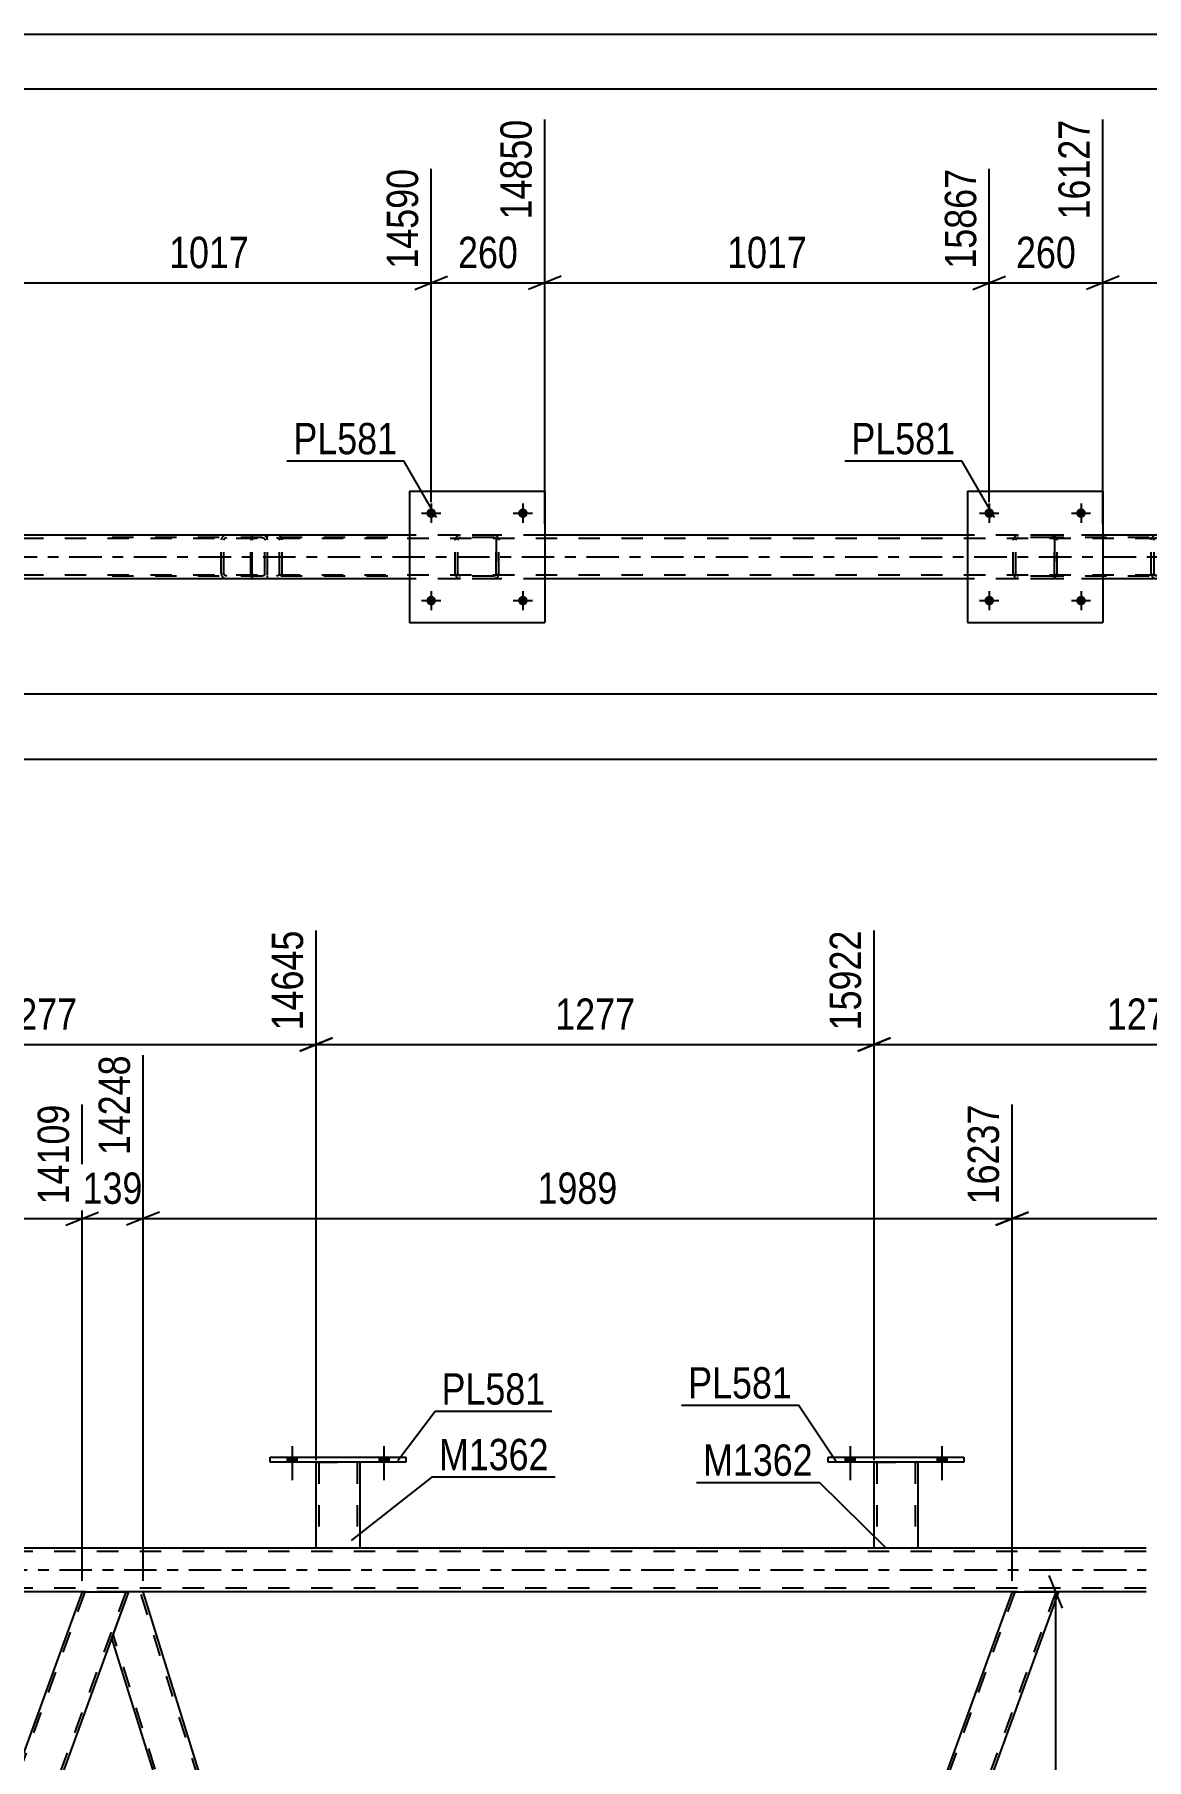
# Model space of a CAD drawing. Header units: millimetres. Extents: x 0 to 841, y 0 to 594.
# Drawn here: x 647.9 to 749.7, y 436.2 to 594 of the extents above; entities that cross this region are included whole.
import ezdxf

# ---------------------------------------------------------------- set-up
doc = ezdxf.new("R2010")
doc.units = ezdxf.units.MM
doc.linetypes.add('DXK_LINE_DOT2', pattern=[3.9198, 1.9599, -1.9599])
doc.linetypes.add('DXK_LINE_DOT3', pattern=[5.9187, 2.979, -0.9799, 0.9799, -0.9799])
doc.styles.add('Arial Narrow', font='ARIALN.TTF', dxfattribs={"height": 0.2})

# ---------------------------------------------------------------- blocks, each defined once
blk = doc.blocks.new('Unknown-232924716-1133 - 28920')
at = {"color": 5, "linetype": 'Continuous'}
for p, q in [((841, 594), (0, 594)), ((836, 589), (5, 589))]:
    blk.add_line(p, q, dxfattribs=at)
blk = doc.blocks.new('Part-232924716-2103 - 2062')
at = {"color": 7, "linetype": 'DXK_LINE_DOT2'}
for p, q in [((762.38, 547.89), (100.63, 547.89)), ((694.61, 548.21), (682.21, 548.21)), ((745.7, 548.21), (733.3, 548.21)), ((762.38, 544.53), (100.63, 544.53)), ((694.61, 544.21), (682.21, 544.21)), ((745.7, 544.21), (733.3, 544.21))]:
    blk.add_line(p, q, dxfattribs=at)
at = {"color": 2, "linetype": 'Continuous'}
for p, q in [((682.21, 548.21), (643.53, 548.21)), ((733.3, 548.21), (694.61, 548.21)), ((762.38, 548.21), (745.7, 548.21)), ((682.21, 544.21), (643.53, 544.21)), ((733.3, 544.21), (694.61, 544.21)), ((762.38, 544.21), (745.7, 544.21))]:
    blk.add_line(p, q, dxfattribs=at)
at = {"color": 7, "linetype": 'DXK_LINE_DOT3'}
blk.add_line((100.63, 546.21), (762.38, 546.21), dxfattribs=at)
blk = doc.blocks.new('Part-232924716-2153 - 2062')
at = {"color": 7, "linetype": 'DXK_LINE_DOT2'}
for p, q in [((667.72, 547.92), (667.7, 547.73)), ((667.7, 544.69), (667.7, 547.73)), ((667.77, 548.07), (667.72, 547.92)), ((667.86, 548.18), (667.77, 548.07)), ((667.83, 547.73), (667.84, 547.82)), ((667.83, 544.69), (667.83, 547.73)), ((667.84, 547.82), (667.87, 547.9)), ((667.97, 548.21), (667.86, 548.18)), ((667.87, 547.9), (667.91, 547.95)), ((667.91, 547.95), (667.97, 547.97)), ((680.25, 548.21), (667.97, 548.21)), ((680.25, 547.97), (667.97, 547.97)), ((669.24, 547.97), (669.24, 548.21)), ((670.25, 548.18), (670.06, 548.21)), ((670.06, 547.97), (670.15, 547.95)), ((670.15, 547.95), (670.24, 547.9)), ((670.24, 547.9), (670.29, 547.82)), ((670.29, 547.82), (670.31, 547.73)), ((670.31, 544.69), (670.31, 547.73)), ((670.53, 547.87), (670.52, 547.92)), ((670.56, 547.73), (670.53, 547.87)), ((670.56, 544.69), (670.56, 547.73)), ((667.7, 544.69), (667.72, 544.51)), ((667.72, 544.51), (667.77, 544.35)), ((667.84, 544.6), (667.83, 544.69)), ((667.87, 544.52), (667.84, 544.6)), ((667.91, 544.47), (667.87, 544.52)), ((667.97, 544.45), (667.91, 544.47)), ((680.25, 544.45), (667.97, 544.45)), ((669.24, 544.21), (669.24, 544.45)), ((670.15, 544.47), (670.06, 544.45)), ((670.24, 544.52), (670.15, 544.47)), ((670.29, 544.6), (670.24, 544.52)), ((670.29, 544.63), (670.31, 544.69)), ((670.29, 544.6), (670.29, 544.63)), ((670.52, 544.51), (670.54, 544.61)), ((670.54, 544.61), (670.56, 544.69)), ((667.77, 544.35), (667.86, 544.25)), ((667.86, 544.25), (667.97, 544.21)), ((680.25, 544.21), (667.97, 544.21)), ((670.06, 544.21), (670.25, 544.25))]:
    blk.add_line(p, q, dxfattribs=at)
blk.add_arc((670.07, 547.72), 0.492, 23.8494, 68.8059, dxfattribs=at)
blk = doc.blocks.new('Part-232924716-2177 - 2062')
at = {"color": 7, "linetype": 'DXK_LINE_DOT2'}
for p, q in [((668.73, 548.21), (653.6, 548.21)), ((668.73, 547.97), (653.6, 547.97)), ((665.01, 547.87), (664.99, 547.73)), ((664.99, 544.69), (664.99, 547.73)), ((665.02, 547.92), (665.01, 547.87)), ((665.24, 547.73), (665.26, 547.82)), ((665.24, 544.69), (665.24, 547.73)), ((665.26, 547.82), (665.32, 547.9)), ((665.5, 548.21), (665.3, 548.18)), ((665.32, 547.9), (665.4, 547.95)), ((665.4, 547.95), (665.5, 547.97)), ((668.93, 548.18), (668.73, 548.21)), ((668.73, 547.97), (668.83, 547.95)), ((668.83, 547.95), (668.91, 547.9)), ((668.91, 547.9), (668.97, 547.82)), ((668.97, 547.82), (668.99, 547.73)), ((668.99, 544.69), (668.99, 547.73)), ((669.21, 547.87), (669.2, 547.92)), ((669.24, 547.73), (669.21, 547.87)), ((669.24, 544.69), (669.24, 547.73)), ((668.73, 544.45), (653.6, 544.45)), ((664.99, 544.69), (665, 544.61)), ((665, 544.61), (665.02, 544.51)), ((665.25, 544.63), (665.24, 544.69)), ((665.26, 544.6), (665.25, 544.63)), ((665.32, 544.52), (665.26, 544.6)), ((665.4, 544.47), (665.32, 544.52)), ((665.5, 544.45), (665.4, 544.47)), ((668.83, 544.47), (668.73, 544.45)), ((668.91, 544.52), (668.83, 544.47)), ((668.97, 544.6), (668.91, 544.52)), ((668.97, 544.63), (668.99, 544.69)), ((668.97, 544.6), (668.97, 544.63)), ((669.2, 544.51), (669.22, 544.61)), ((669.22, 544.61), (669.24, 544.69)), ((668.73, 544.21), (653.6, 544.21)), ((665.3, 544.25), (665.5, 544.21)), ((668.73, 544.21), (668.93, 544.25))]:
    blk.add_line(p, q, dxfattribs=at)
for centre, start, end in [((665.48, 547.71), 110.7583, 155.68), ((668.75, 547.71), 24.32, 69.2417), ((665.48, 544.71), 204.32, 249.2417)]:
    blk.add_arc(centre, 0.496, start, end, dxfattribs=at)
blk = doc.blocks.new('Part-232924716-2184 - 2062')
at = {"color": 7, "linetype": 'DXK_LINE_DOT2'}
for p, q in [((753.87, 548.21), (738.73, 548.21)), ((753.87, 547.97), (738.73, 547.97)), ((750.15, 547.87), (750.12, 547.73)), ((750.12, 544.69), (750.12, 547.73)), ((750.16, 547.92), (750.15, 547.87)), ((750.38, 547.73), (750.39, 547.82)), ((750.38, 544.69), (750.38, 547.73)), ((750.39, 547.82), (750.45, 547.9)), ((750.63, 548.21), (750.44, 548.18)), ((750.45, 547.9), (750.53, 547.95)), ((750.53, 547.95), (750.63, 547.97)), ((754.06, 548.18), (753.87, 548.21)), ((753.87, 547.97), (753.96, 547.95)), ((753.96, 547.95), (754.05, 547.9)), ((754.05, 547.9), (754.1, 547.82)), ((754.1, 547.82), (754.12, 547.73)), ((754.12, 544.69), (754.12, 547.73)), ((754.35, 547.87), (754.34, 547.92)), ((754.38, 547.73), (754.35, 547.87)), ((754.38, 544.69), (754.38, 547.73)), ((753.87, 544.45), (738.73, 544.45)), ((750.12, 544.69), (750.14, 544.61)), ((750.14, 544.61), (750.16, 544.51)), ((750.39, 544.63), (750.38, 544.69)), ((750.39, 544.6), (750.39, 544.63)), ((750.45, 544.52), (750.39, 544.6)), ((750.53, 544.47), (750.45, 544.52)), ((750.63, 544.45), (750.53, 544.47)), ((753.96, 544.47), (753.87, 544.45)), ((754.05, 544.52), (753.96, 544.47)), ((754.1, 544.6), (754.05, 544.52)), ((754.1, 544.6), (754.11, 544.63)), ((754.11, 544.63), (754.12, 544.69)), ((754.34, 544.51), (754.36, 544.61)), ((754.36, 544.61), (754.38, 544.69)), ((753.87, 544.21), (738.73, 544.21)), ((750.44, 544.25), (750.63, 544.21)), ((753.87, 544.21), (754.06, 544.25))]:
    blk.add_line(p, q, dxfattribs=at)
for centre, start, end in [((750.61, 547.71), 110.7583, 155.68), ((753.89, 547.71), 24.32, 69.2417), ((750.61, 544.71), 204.32, 249.2417)]:
    blk.add_arc(centre, 0.496, start, end, dxfattribs=at)
blk = doc.blocks.new('Part-232924716-23502 - 2062')
at = {"color": 7, "linetype": 'DXK_LINE_DOT2'}
for p, q in [((686.41, 547.73), (686.45, 547.92)), ((686.45, 547.92), (686.41, 547.73)), ((686.41, 544.69), (686.41, 547.73)), ((686.41, 544.69), (686.41, 547.73)), ((686.65, 547.73), (686.67, 547.82)), ((686.65, 544.69), (686.65, 547.73)), ((686.65, 544.69), (686.65, 547.73)), ((686.67, 547.82), (686.72, 547.9)), ((686.71, 548.17), (686.89, 548.21)), ((686.89, 548.21), (686.71, 548.17)), ((686.72, 547.9), (686.8, 547.95)), ((686.8, 547.95), (686.89, 547.97)), ((689.93, 548.21), (686.89, 548.21)), ((689.93, 547.97), (686.89, 547.97)), ((689.93, 548.21), (690.12, 548.17)), ((690.12, 548.17), (689.93, 548.21)), ((689.93, 547.97), (690.03, 547.95)), ((690.03, 547.95), (690.1, 547.9)), ((690.1, 547.9), (690.16, 547.82)), ((690.16, 547.82), (690.17, 547.73)), ((690.17, 544.69), (690.17, 547.73)), ((690.17, 547.73), (690.17, 544.69)), ((690.38, 547.92), (690.41, 547.73)), ((690.41, 547.73), (690.38, 547.92)), ((690.41, 544.69), (690.41, 547.73)), ((690.41, 544.69), (690.41, 547.73)), ((686.45, 544.51), (686.41, 544.69)), ((686.41, 544.69), (686.45, 544.51)), ((686.67, 544.6), (686.65, 544.69)), ((686.72, 544.52), (686.67, 544.6)), ((686.8, 544.47), (686.72, 544.52)), ((686.89, 544.45), (686.8, 544.47)), ((689.93, 544.45), (686.89, 544.45)), ((690.03, 544.47), (689.93, 544.45)), ((690.1, 544.52), (690.03, 544.47)), ((690.16, 544.6), (690.1, 544.52)), ((690.17, 544.69), (690.16, 544.6)), ((690.41, 544.69), (690.38, 544.51)), ((690.38, 544.51), (690.41, 544.69)), ((686.89, 544.21), (686.71, 544.25)), ((686.71, 544.25), (686.89, 544.21)), ((689.93, 544.21), (686.89, 544.21)), ((690.12, 544.25), (689.93, 544.21)), ((689.93, 544.21), (690.12, 544.25))]:
    blk.add_line(p, q, dxfattribs=at)
at = {"color": 7, "linetype": 'DXK_LINE_DOT3'}
blk.add_line((688.41, 546.21), (688.41, 546.21), dxfattribs=at)
at = {"color": 7, "linetype": 'DXK_LINE_DOT2'}
for centre, start, end in [((686.89, 547.73), 112.5, 157.5), ((686.89, 547.73), 112.5, 157.5), ((689.93, 547.73), 22.5, 67.5), ((689.93, 547.73), 22.5, 67.5), ((686.89, 544.69), 202.5, 247.5), ((686.89, 544.69), 202.5, 247.5), ((689.93, 544.69), 292.5, 337.5), ((689.93, 544.69), 292.5, 337.5)]:
    blk.add_arc(centre, 0.48, start, end, dxfattribs=at)
blk = doc.blocks.new('Part-232924716-23503 - 2062')
at = {"color": 2, "linetype": 'Continuous'}
for p, q in [((682.21, 552.21), (682.21, 540.21)), ((682.21, 552.21), (694.61, 552.21)), ((694.61, 552.21), (694.61, 540.21)), ((682.21, 540.21), (694.61, 540.21))]:
    blk.add_line(p, q, dxfattribs=at)
blk = doc.blocks.new('Part-232924716-23504 - 2062')
at = {"color": 7, "linetype": 'DXK_LINE_DOT2'}
for p, q in [((737.5, 547.73), (737.53, 547.92)), ((737.53, 547.92), (737.5, 547.73)), ((737.5, 544.69), (737.5, 547.73)), ((737.5, 544.69), (737.5, 547.73)), ((737.74, 547.73), (737.75, 547.82)), ((737.74, 544.69), (737.74, 547.73)), ((737.74, 544.69), (737.74, 547.73)), ((737.75, 547.82), (737.81, 547.9)), ((737.79, 548.17), (737.98, 548.21)), ((737.98, 548.21), (737.79, 548.17)), ((737.81, 547.9), (737.88, 547.95)), ((737.88, 547.95), (737.98, 547.97)), ((741.02, 548.21), (737.98, 548.21)), ((741.02, 547.97), (737.98, 547.97)), ((741.02, 548.21), (741.2, 548.17)), ((741.2, 548.17), (741.02, 548.21)), ((741.02, 547.97), (741.11, 547.95)), ((741.11, 547.95), (741.18, 547.9)), ((741.18, 547.9), (741.24, 547.82)), ((741.24, 547.82), (741.26, 547.73)), ((741.26, 544.69), (741.26, 547.73)), ((741.26, 547.73), (741.26, 544.69)), ((741.46, 547.92), (741.5, 547.73)), ((741.5, 547.73), (741.46, 547.92)), ((741.5, 544.69), (741.5, 547.73)), ((741.5, 544.69), (741.5, 547.73)), ((737.53, 544.51), (737.5, 544.69)), ((737.5, 544.69), (737.53, 544.51)), ((737.75, 544.6), (737.74, 544.69)), ((737.81, 544.52), (737.75, 544.6)), ((737.88, 544.47), (737.81, 544.52)), ((737.98, 544.45), (737.88, 544.47)), ((741.02, 544.45), (737.98, 544.45)), ((741.11, 544.47), (741.02, 544.45)), ((741.18, 544.52), (741.11, 544.47)), ((741.24, 544.6), (741.18, 544.52)), ((741.26, 544.69), (741.24, 544.6)), ((741.5, 544.69), (741.46, 544.51)), ((741.46, 544.51), (741.5, 544.69)), ((737.98, 544.21), (737.79, 544.25)), ((737.79, 544.25), (737.98, 544.21)), ((741.02, 544.21), (737.98, 544.21)), ((741.2, 544.25), (741.02, 544.21)), ((741.02, 544.21), (741.2, 544.25))]:
    blk.add_line(p, q, dxfattribs=at)
at = {"color": 7, "linetype": 'DXK_LINE_DOT3'}
blk.add_line((739.5, 546.21), (739.5, 546.21), dxfattribs=at)
at = {"color": 7, "linetype": 'DXK_LINE_DOT2'}
for centre, start, end in [((737.98, 547.73), 112.5, 157.5), ((737.98, 547.73), 112.5, 157.5), ((741.02, 547.73), 22.5, 67.5), ((741.02, 547.73), 22.5, 67.5), ((737.98, 544.69), 202.5, 247.5), ((737.98, 544.69), 202.5, 247.5), ((741.02, 544.69), 292.5, 337.5), ((741.02, 544.69), 292.5, 337.5)]:
    blk.add_arc(centre, 0.48, start, end, dxfattribs=at)
blk = doc.blocks.new('Part-232924716-23505 - 2062')
at = {"color": 2, "linetype": 'Continuous'}
for p, q in [((733.3, 552.21), (733.3, 540.21)), ((733.3, 552.21), (745.7, 552.21)), ((745.7, 552.21), (745.7, 540.21)), ((733.3, 540.21), (745.7, 540.21))]:
    blk.add_line(p, q, dxfattribs=at)
blk = doc.blocks.new('Bolt-232924716-23531 - 2062')
at = {"linetype": 'Continuous'}
for points in [[(684.65, 542.21, -1), (683.77, 542.21, -1)], [(693.05, 542.21, -1), (692.17, 542.21, -1)]]:
    blk.add_hatch(color=1, dxfattribs=at).paths.add_polyline_path(points)
at = {"color": 1, "linetype": 'Continuous'}
for p, q in [((684.21, 543.09), (684.21, 541.33)), ((692.61, 543.09), (692.61, 541.33)), ((683.33, 542.21), (685.09, 542.21)), ((691.73, 542.21), (693.49, 542.21))]:
    blk.add_line(p, q, dxfattribs=at)
blk = doc.blocks.new('Bolt-232924716-23532 - 2062')
at = {"linetype": 'Continuous'}
for points in [[(684.65, 550.21, -1), (683.77, 550.21, -1)], [(693.05, 550.21, -1), (692.17, 550.21, -1)]]:
    blk.add_hatch(color=1, dxfattribs=at).paths.add_polyline_path(points)
at = {"color": 1, "linetype": 'Continuous'}
for p, q in [((684.21, 551.09), (684.21, 549.33)), ((692.61, 551.09), (692.61, 549.33)), ((683.33, 550.21), (685.09, 550.21)), ((691.73, 550.21), (693.49, 550.21))]:
    blk.add_line(p, q, dxfattribs=at)
blk = doc.blocks.new('Bolt-232924716-23533 - 2062')
at = {"linetype": 'Continuous'}
for points in [[(735.74, 542.21, -1), (734.86, 542.21, -1)], [(744.14, 542.21, -1), (743.26, 542.21, -1)]]:
    blk.add_hatch(color=1, dxfattribs=at).paths.add_polyline_path(points)
at = {"color": 1, "linetype": 'Continuous'}
for p, q in [((735.3, 543.09), (735.3, 541.33)), ((743.7, 543.09), (743.7, 541.33)), ((734.42, 542.21), (736.18, 542.21)), ((742.82, 542.21), (744.58, 542.21))]:
    blk.add_line(p, q, dxfattribs=at)
blk = doc.blocks.new('Bolt-232924716-23534 - 2062')
at = {"linetype": 'Continuous'}
for points in [[(735.74, 550.21, -1), (734.86, 550.21, -1)], [(744.14, 550.21, -1), (743.26, 550.21, -1)]]:
    blk.add_hatch(color=1, dxfattribs=at).paths.add_polyline_path(points)
at = {"color": 1, "linetype": 'Continuous'}
for p, q in [((735.3, 551.09), (735.3, 549.33)), ((743.7, 551.09), (743.7, 549.33)), ((734.42, 550.21), (736.18, 550.21)), ((742.82, 550.21), (744.58, 550.21))]:
    blk.add_line(p, q, dxfattribs=at)
blk = doc.blocks.new('Part-232924716-2433 - 2334')
at = {"color": 7, "linetype": 'DXK_LINE_DOT2'}
for p, q in [((737.64, 451.54), (693.6, 330.54)), ((741.39, 451.54), (697.35, 330.54)), ((694.53, 333.79), (693.35, 330.54))]:
    blk.add_line(p, q, dxfattribs=at)
at = {"color": 2, "linetype": 'Continuous'}
for p, q in [((737.39, 451.54), (694.53, 333.79)), ((741.65, 451.54), (697.6, 330.54)), ((737.39, 451.54), (741.65, 451.54)), ((697.57, 330.54), (693.35, 330.54)), ((697.6, 330.54), (697.57, 330.54))]:
    blk.add_line(p, q, dxfattribs=at)
blk = doc.blocks.new('Part-232924716-23866 - 2334')
at = {"color": 2, "linetype": 'Continuous'}
for p, q in [((669.48, 463.38), (669.48, 463.86)), ((669.48, 463.86), (681.88, 463.86)), ((681.88, 463.38), (669.48, 463.38)), ((681.88, 463.86), (681.88, 463.38))]:
    blk.add_line(p, q, dxfattribs=at)
blk = doc.blocks.new('Part-232924716-2438 - 2334')
at = {"color": 2, "linetype": 'Continuous'}
for p, q in [((656.51, 451.54), (654.96, 447.29)), ((657.83, 451.54), (656.51, 451.54)), ((694.53, 333.79), (657.83, 451.54)), ((654.96, 447.29), (691.35, 330.54)), ((694.26, 333.05), (693.35, 330.54)), ((694.53, 333.79), (694.26, 333.05))]:
    blk.add_line(p, q, dxfattribs=at)
at = {"color": 7, "linetype": 'DXK_LINE_DOT2'}
for p, q in [((694.4, 333.42), (657.58, 451.54)), ((691.61, 330.54), (655.1, 447.66)), ((694.51, 333.73), (694.26, 333.05)), ((693.35, 330.54), (691.35, 330.54))]:
    blk.add_line(p, q, dxfattribs=at)
blk = doc.blocks.new('Part-232924716-2443 - 2334')
at = {"color": 7, "linetype": 'DXK_LINE_DOT2'}
for p, q in [((652.51, 451.54), (608.47, 330.54)), ((656.25, 451.54), (612.21, 330.54)), ((609.89, 335.14), (608.21, 330.54)), ((614.15, 335.14), (612.47, 330.54)), ((612.47, 330.54), (608.21, 330.54))]:
    blk.add_line(p, q, dxfattribs=at)
at = {"color": 2, "linetype": 'Continuous'}
for p, q in [((652.25, 451.54), (609.89, 335.14)), ((656.51, 451.54), (614.15, 335.14)), ((652.25, 451.54), (656.51, 451.54))]:
    blk.add_line(p, q, dxfattribs=at)
blk = doc.blocks.new('Part-232924716-2518 - 2334')
at = {"color": 7, "linetype": 'DXK_LINE_DOT2'}
for p, q in [((749.65, 455.22), (87.9, 455.22)), ((677.68, 455.54), (673.68, 455.54)), ((728.76, 455.54), (724.76, 455.54)), ((749.65, 451.86), (87.9, 451.86)), ((749.65, 451.54), (141.45, 451.54)), ((656.51, 451.54), (652.25, 451.54)), ((657.83, 451.54), (656.51, 451.54)), ((741.64, 451.54), (737.39, 451.54))]:
    blk.add_line(p, q, dxfattribs=at)
at = {"color": 2, "linetype": 'Continuous'}
for p, q in [((673.68, 455.54), (626.6, 455.54)), ((724.76, 455.54), (677.68, 455.54)), ((749.65, 455.54), (728.76, 455.54)), ((652.25, 451.54), (572.69, 451.54)), ((656.51, 451.54), (656.51, 451.54)), ((737.39, 451.54), (657.83, 451.54)), ((749.65, 451.54), (741.64, 451.54))]:
    blk.add_line(p, q, dxfattribs=at)
at = {"color": 7, "linetype": 'DXK_LINE_DOT3'}
blk.add_line((87.9, 453.54), (749.65, 453.54), dxfattribs=at)
blk = doc.blocks.new('Bolt-232924716-23897 - 2334')
at = {"linetype": 'Continuous'}
for points in [[(722.12, 463.38), (723, 463.38), (723, 463.86), (722.12, 463.86)], [(730.52, 463.38), (731.4, 463.38), (731.4, 463.86), (730.52, 463.86)]]:
    blk.add_hatch(color=1, dxfattribs=at).paths.add_polyline_path(points)
at = {"color": 1, "linetype": 'Continuous'}
for p, q in [((722.56, 464.86), (722.56, 461.74)), ((730.96, 464.86), (730.96, 461.74)), ((722.12, 463.86), (722.12, 463.38)), ((723, 463.86), (723, 463.38)), ((730.52, 463.86), (730.52, 463.38)), ((731.4, 463.86), (731.4, 463.38))]:
    blk.add_line(p, q, dxfattribs=at)
blk = doc.blocks.new('Part-232924716-23867 - 2334')
at = {"color": 2, "linetype": 'Continuous'}
for p, q in [((724.76, 455.54), (724.76, 463.38)), ((728.76, 463.38), (728.76, 455.54)), ((728.73, 455.54), (724.76, 455.54)), ((728.76, 455.54), (728.73, 455.54))]:
    blk.add_line(p, q, dxfattribs=at)
at = {"color": 7, "linetype": 'DXK_LINE_DOT2'}
for p, q in [((724.76, 463.38), (728.76, 463.38)), ((724.76, 463.38), (724.76, 463.38)), ((724.76, 463.38), (724.76, 463.38)), ((725, 463.38), (725, 455.54)), ((728.52, 463.38), (728.52, 455.54)), ((728.76, 463.38), (728.76, 463.38)), ((728.76, 463.38), (728.76, 463.38)), ((728.51, 455.54), (728.52, 455.54))]:
    blk.add_line(p, q, dxfattribs=at)
blk = doc.blocks.new('Part-232924716-23865 - 2334')
at = {"color": 2, "linetype": 'Continuous'}
for p, q in [((673.68, 455.54), (673.68, 463.38)), ((677.68, 463.38), (677.68, 455.54)), ((677.65, 455.54), (673.68, 455.54)), ((677.68, 455.54), (677.65, 455.54))]:
    blk.add_line(p, q, dxfattribs=at)
at = {"color": 7, "linetype": 'DXK_LINE_DOT2'}
for p, q in [((673.68, 463.38), (677.68, 463.38)), ((673.68, 463.38), (673.68, 463.38)), ((673.68, 463.38), (673.68, 463.38)), ((673.92, 463.38), (673.92, 455.54)), ((677.44, 463.38), (677.44, 455.54)), ((677.68, 463.38), (677.68, 463.38)), ((677.68, 463.38), (677.68, 463.38)), ((677.42, 455.54), (677.44, 455.54))]:
    blk.add_line(p, q, dxfattribs=at)
blk = doc.blocks.new('Part-232924716-23868 - 2334')
at = {"color": 2, "linetype": 'Continuous'}
for p, q in [((720.56, 463.38), (720.56, 463.86)), ((720.56, 463.86), (732.96, 463.86)), ((732.96, 463.38), (720.56, 463.38)), ((732.96, 463.86), (732.96, 463.38))]:
    blk.add_line(p, q, dxfattribs=at)
blk = doc.blocks.new('Bolt-232924716-23894 - 2334')
at = {"linetype": 'Continuous'}
for points in [[(671.04, 463.38), (671.92, 463.38), (671.92, 463.86), (671.04, 463.86)], [(679.44, 463.38), (680.32, 463.38), (680.32, 463.86), (679.44, 463.86)]]:
    blk.add_hatch(color=1, dxfattribs=at).paths.add_polyline_path(points)
at = {"color": 1, "linetype": 'Continuous'}
for p, q in [((671.48, 464.86), (671.48, 461.74)), ((679.88, 464.86), (679.88, 461.74)), ((671.04, 463.86), (671.04, 463.38)), ((671.92, 463.86), (671.92, 463.38)), ((679.44, 463.86), (679.44, 463.38)), ((680.32, 463.86), (680.32, 463.38))]:
    blk.add_line(p, q, dxfattribs=at)
blk = doc.blocks.new('Bolt-232924716-23895 - 2334')
at = {"linetype": 'Continuous'}
for points in [[(671.04, 463.38), (671.92, 463.38), (671.92, 463.86), (671.04, 463.86)], [(679.44, 463.38), (680.32, 463.38), (680.32, 463.86), (679.44, 463.86)]]:
    blk.add_hatch(color=1, dxfattribs=at).paths.add_polyline_path(points)
at = {"color": 1, "linetype": 'Continuous'}
for p, q in [((671.48, 464.86), (671.48, 461.74)), ((679.88, 464.86), (679.88, 461.74)), ((671.04, 463.86), (671.04, 463.38)), ((671.92, 463.86), (671.92, 463.38)), ((679.44, 463.86), (679.44, 463.38)), ((680.32, 463.86), (680.32, 463.38))]:
    blk.add_line(p, q, dxfattribs=at)
blk = doc.blocks.new('Bolt-232924716-23896 - 2334')
at = {"linetype": 'Continuous'}
for points in [[(722.12, 463.38), (723, 463.38), (723, 463.86), (722.12, 463.86)], [(730.52, 463.38), (731.4, 463.38), (731.4, 463.86), (730.52, 463.86)]]:
    blk.add_hatch(color=1, dxfattribs=at).paths.add_polyline_path(points)
at = {"color": 1, "linetype": 'Continuous'}
for p, q in [((722.56, 464.86), (722.56, 461.74)), ((730.96, 464.86), (730.96, 461.74)), ((722.12, 463.86), (722.12, 463.38)), ((723, 463.86), (723, 463.38)), ((730.52, 463.86), (730.52, 463.38)), ((731.4, 463.86), (731.4, 463.38))]:
    blk.add_line(p, q, dxfattribs=at)
blk = doc.blocks.new('StraightDimension-232924716-26407 - 2062')
at = {"color": 7, "linetype": 'Continuous'}
for p, q in [((745.7, 549.21), (745.7, 586.22)), ((772.48, 551.21), (772.48, 581.72)), ((747.2, 571.88), (744.2, 570.68)), ((745.7, 571.28), (772.48, 571.28)), ((770.98, 570.68), (773.98, 571.88))]:
    blk.add_line(p, q, dxfattribs=at)
at = {"color": 0, "linetype": 'Continuous'}
blk.add_wipeout([(771.88, 582.32), (767.68, 582.32), (767.68, 571.98), (771.88, 571.98)], dxfattribs=at)
at = {"color": 0}
blk.add_wipeout([(763.34, 572.03), (763.34, 576.23), (754.83, 576.23), (754.83, 572.03)], dxfattribs=at)
at = {"color": 3, "linetype": 'Continuous', "style": 'Arial Narrow'}
blk.add_text('17144', height=2.863, rotation=90.0002, dxfattribs=at).set_placement((771.28, 572.58))
at = {"color": 3, "style": 'Arial Narrow'}
blk.add_text('1017', height=2.863, dxfattribs=at).set_placement((755.43, 572.63))
blk = doc.blocks.new('StraightDimension-232924716-8908 - 2062')
at = {"color": 7, "linetype": 'Continuous'}
blk.add_line((100.63, 533.68), (799.5, 533.68), dxfattribs=at)
blk = doc.blocks.new('StraightDimension-232924716-26391 - 2062')
at = {"color": 7, "linetype": 'Continuous'}
blk.add_line((99.99, 527.71), (800.14, 527.71), dxfattribs=at)
blk = doc.blocks.new('StraightDimension-232924716-26408 - 2062')
at = {"color": 7, "linetype": 'Continuous'}
for p, q in [((745.7, 549.21), (745.7, 586.22)), ((735.3, 551.21), (735.3, 581.72)), ((733.8, 570.68), (736.8, 571.88)), ((735.3, 571.28), (745.7, 571.28)), ((747.2, 571.88), (744.2, 570.68))]:
    blk.add_line(p, q, dxfattribs=at)
at = {"color": 0}
blk.add_wipeout([(743.84, 572.03), (743.84, 576.23), (737.15, 576.23), (737.15, 572.03)], dxfattribs=at)
at = {"color": 3, "style": 'Arial Narrow'}
blk.add_text('260', height=2.863, dxfattribs=at).set_placement((737.75, 572.63))
at = {"color": 0, "linetype": 'Continuous'}
blk.add_wipeout([(745.1, 586.82), (740.9, 586.82), (740.9, 576.48), (745.1, 576.48)], dxfattribs=at)
at = {"color": 3, "linetype": 'Continuous', "style": 'Arial Narrow'}
blk.add_text('16127', height=2.863, rotation=90.0002, dxfattribs=at).set_placement((744.5, 577.08))
blk = doc.blocks.new('StraightDimension-232924716-26409 - 2062')
at = {"color": 7, "linetype": 'Continuous'}
for p, q in [((694.61, 549.21), (694.61, 586.22)), ((735.3, 551.21), (735.3, 581.72)), ((696.11, 571.88), (693.11, 570.68)), ((694.61, 571.28), (735.3, 571.28)), ((733.8, 570.68), (736.8, 571.88))]:
    blk.add_line(p, q, dxfattribs=at)
at = {"color": 0, "linetype": 'Continuous'}
blk.add_wipeout([(734.7, 582.32), (730.5, 582.32), (730.5, 571.98), (734.7, 571.98)], dxfattribs=at)
at = {"color": 0}
blk.add_wipeout([(719.21, 572.03), (719.21, 576.23), (710.7, 576.23), (710.7, 572.03)], dxfattribs=at)
at = {"color": 3, "linetype": 'Continuous', "style": 'Arial Narrow'}
blk.add_text('15867', height=2.863, rotation=90.0002, dxfattribs=at).set_placement((734.1, 572.58))
at = {"color": 3, "style": 'Arial Narrow'}
blk.add_text('1017', height=2.863, dxfattribs=at).set_placement((711.3, 572.63))
blk = doc.blocks.new('StraightDimension-232924716-26410 - 2062')
at = {"color": 7, "linetype": 'Continuous'}
for p, q in [((694.61, 549.21), (694.61, 586.22)), ((684.21, 551.21), (684.21, 581.72)), ((682.71, 570.68), (685.71, 571.88)), ((684.21, 571.28), (694.61, 571.28)), ((696.11, 571.88), (693.11, 570.68))]:
    blk.add_line(p, q, dxfattribs=at)
at = {"color": 0}
blk.add_wipeout([(692.76, 572.03), (692.76, 576.23), (686.07, 576.23), (686.07, 572.03)], dxfattribs=at)
at = {"color": 3, "style": 'Arial Narrow'}
blk.add_text('260', height=2.863, dxfattribs=at).set_placement((686.67, 572.63))
at = {"color": 0, "linetype": 'Continuous'}
blk.add_wipeout([(694.01, 586.82), (689.81, 586.82), (689.81, 576.48), (694.01, 576.48)], dxfattribs=at)
at = {"color": 3, "linetype": 'Continuous', "style": 'Arial Narrow'}
blk.add_text('14850', height=2.863, rotation=90.0002, dxfattribs=at).set_placement((693.41, 577.08))
blk = doc.blocks.new('StraightDimension-232924716-26411 - 2062')
at = {"color": 7, "linetype": 'Continuous'}
for p, q in [((643.53, 549.21), (643.53, 586.22)), ((684.21, 551.21), (684.21, 581.72)), ((645.03, 571.88), (642.03, 570.68)), ((643.53, 571.28), (684.21, 571.28)), ((682.71, 570.68), (685.71, 571.88))]:
    blk.add_line(p, q, dxfattribs=at)
at = {"color": 0, "linetype": 'Continuous'}
blk.add_wipeout([(683.61, 582.32), (679.41, 582.32), (679.41, 571.98), (683.61, 571.98)], dxfattribs=at)
at = {"color": 0}
blk.add_wipeout([(668.13, 572.03), (668.13, 576.23), (659.62, 576.23), (659.62, 572.03)], dxfattribs=at)
at = {"color": 3, "linetype": 'Continuous', "style": 'Arial Narrow'}
blk.add_text('14590', height=2.863, rotation=90.0002, dxfattribs=at).set_placement((683.01, 572.58))
at = {"color": 3, "style": 'Arial Narrow'}
blk.add_text('1017', height=2.863, dxfattribs=at).set_placement((660.22, 572.63))
blk = doc.blocks.new('StraightDimension-232924716-30146 - 2334')
at = {"color": 7, "linetype": 'Continuous'}
for p, q in [((673.68, 463.58), (673.68, 512.04)), ((724.76, 463.58), (724.76, 512.04)), ((675.18, 502.2), (672.18, 501)), ((723.26, 501), (726.26, 502.2)), ((673.68, 501.6), (724.76, 501.6))]:
    blk.add_line(p, q, dxfattribs=at)
at = {"color": 0, "linetype": 'Continuous'}
blk.add_wipeout([(724.16, 512.64), (719.96, 512.64), (719.96, 502.3), (724.16, 502.3)], dxfattribs=at)
at = {"color": 0}
blk.add_wipeout([(703.48, 502.35), (703.48, 506.55), (694.97, 506.55), (694.97, 502.35)], dxfattribs=at)
at = {"color": 3, "linetype": 'Continuous', "style": 'Arial Narrow'}
blk.add_text('15922', height=2.863, rotation=90.0002, dxfattribs=at).set_placement((723.56, 502.9))
at = {"color": 3, "style": 'Arial Narrow'}
blk.add_text('1277', height=2.863, dxfattribs=at).set_placement((695.57, 502.95))
blk = doc.blocks.new('StraightDimension-232924716-30147 - 2334')
at = {"color": 7, "linetype": 'Continuous'}
for p, q in [((622.6, 464.14), (622.6, 512.04)), ((673.68, 463.58), (673.68, 512.04)), ((624.1, 502.2), (621.1, 501)), ((672.18, 501), (675.18, 502.2)), ((622.6, 501.6), (673.68, 501.6))]:
    blk.add_line(p, q, dxfattribs=at)
at = {"color": 0, "linetype": 'Continuous'}
blk.add_wipeout([(673.08, 512.64), (668.88, 512.64), (668.88, 502.3), (673.08, 502.3)], dxfattribs=at)
at = {"color": 0}
blk.add_wipeout([(652.4, 502.35), (652.4, 506.55), (643.89, 506.55), (643.89, 502.35)], dxfattribs=at)
at = {"color": 3, "linetype": 'Continuous', "style": 'Arial Narrow'}
blk.add_text('14645', height=2.863, rotation=90.0002, dxfattribs=at).set_placement((672.48, 502.9))
at = {"color": 3, "style": 'Arial Narrow'}
blk.add_text('1277', height=2.863, dxfattribs=at).set_placement((644.49, 502.95))
blk = doc.blocks.new('StraightDimension-232924716-8195 - 2334')
at = {"color": 7, "linetype": 'Continuous'}
for p, q in [((572.69, 452.54), (572.69, 500.62)), ((652.25, 452.54), (652.25, 496.12)), ((574.19, 486.28), (571.19, 485.08)), ((650.75, 485.08), (653.75, 486.28)), ((572.69, 485.68), (652.25, 485.68))]:
    blk.add_line(p, q, dxfattribs=at)
at = {"color": 0, "linetype": 'Continuous'}
blk.add_wipeout([(651.65, 496.72), (647.45, 496.72), (647.45, 486.38), (651.65, 486.38)], dxfattribs=at)
at = {"color": 0}
blk.add_wipeout([(616.73, 486.43), (616.73, 490.63), (608.22, 490.63), (608.22, 486.43)], dxfattribs=at)
at = {"color": 3, "linetype": 'Continuous', "style": 'Arial Narrow'}
blk.add_text('14109', height=2.863, rotation=90.0002, dxfattribs=at).set_placement((651.05, 486.98))
at = {"color": 3, "style": 'Arial Narrow'}
blk.add_text('1989', height=2.863, dxfattribs=at).set_placement((608.82, 487.03))
blk = doc.blocks.new('StraightDimension-232924716-8194 - 2334')
at = {"color": 7, "linetype": 'Continuous'}
for p, q in [((657.83, 452.54), (657.83, 500.62)), ((652.25, 452.54), (652.25, 496.12)), ((650.75, 485.08), (653.75, 486.28)), ((659.33, 486.28), (656.33, 485.08)), ((652.25, 485.68), (657.83, 485.68))]:
    blk.add_line(p, q, dxfattribs=at)
at = {"color": 0}
blk.add_wipeout([(658.38, 486.43), (658.38, 490.63), (651.7, 490.63), (651.7, 486.43)], dxfattribs=at)
at = {"color": 3, "style": 'Arial Narrow'}
blk.add_text('139', height=2.863, dxfattribs=at).set_placement((652.3, 487.03))
at = {"color": 0, "linetype": 'Continuous'}
blk.add_wipeout([(657.23, 501.22), (653.03, 501.22), (653.03, 490.88), (657.23, 490.88)], dxfattribs=at)
at = {"color": 3, "linetype": 'Continuous', "style": 'Arial Narrow'}
blk.add_text('14248', height=2.863, rotation=90.0002, dxfattribs=at).set_placement((656.63, 491.48))
blk = doc.blocks.new('StraightDimension-232924716-2689 - 2334')
at = {"color": 7, "linetype": 'Continuous'}
for p, q in [((741.99, 450.04), (740.79, 453.04)), ((748.7, 451.54), (738.54, 451.54)), ((741.39, 330.54), (741.39, 451.54)), ((740.79, 332.04), (741.99, 329.04)), ((740.94, 330.54), (743.79, 330.54))]:
    blk.add_line(p, q, dxfattribs=at)
at = {"color": 0}
blk.add_wipeout([(740.64, 395.3), (736.44, 395.3), (736.44, 386.78), (740.64, 386.78)], dxfattribs=at)
at = {"color": 3, "style": 'Arial Narrow'}
blk.add_text('3025', height=2.863, rotation=90.0002, dxfattribs=at).set_placement((740.04, 387.38))
blk = doc.blocks.new('StraightDimension-232924716-8192 - 2334')
at = {"color": 7, "linetype": 'Continuous'}
for p, q in [((737.39, 452.54), (737.39, 496.12)), ((799.5, 461.04), (799.5, 496.12)), ((738.89, 486.28), (735.89, 485.08)), ((798, 485.08), (801, 486.28)), ((737.39, 485.68), (799.5, 485.68))]:
    blk.add_line(p, q, dxfattribs=at)
at = {"color": 0, "linetype": 'Continuous'}
blk.add_wipeout([(798.9, 496.72), (794.7, 496.72), (794.7, 486.38), (798.9, 486.38)], dxfattribs=at)
at = {"color": 0}
blk.add_wipeout([(772.7, 486.43), (772.7, 490.63), (764.19, 490.63), (764.19, 486.43)], dxfattribs=at)
at = {"color": 3, "linetype": 'Continuous', "style": 'Arial Narrow'}
blk.add_text('18017', height=2.863, rotation=90.0002, dxfattribs=at).set_placement((798.3, 486.98))
at = {"color": 3, "style": 'Arial Narrow'}
blk.add_text('1780', height=2.863, dxfattribs=at).set_placement((764.79, 487.03))
blk = doc.blocks.new('StraightDimension-232924716-8193 - 2334')
at = {"color": 7, "linetype": 'Continuous'}
for p, q in [((657.83, 452.54), (657.83, 500.62)), ((737.39, 452.54), (737.39, 496.12)), ((659.33, 486.28), (656.33, 485.08)), ((735.89, 485.08), (738.89, 486.28)), ((657.83, 485.68), (737.39, 485.68))]:
    blk.add_line(p, q, dxfattribs=at)
at = {"color": 0, "linetype": 'Continuous'}
blk.add_wipeout([(736.79, 496.72), (732.59, 496.72), (732.59, 486.38), (736.79, 486.38)], dxfattribs=at)
at = {"color": 0}
blk.add_wipeout([(701.86, 486.43), (701.86, 490.63), (693.35, 490.63), (693.35, 486.43)], dxfattribs=at)
at = {"color": 3, "linetype": 'Continuous', "style": 'Arial Narrow'}
blk.add_text('16237', height=2.863, rotation=90.0002, dxfattribs=at).set_placement((736.19, 486.98))
at = {"color": 3, "style": 'Arial Narrow'}
blk.add_text('1989', height=2.863, dxfattribs=at).set_placement((693.95, 487.03))
blk = doc.blocks.new('StraightDimension-232924716-30145 - 2334')
at = {"color": 7, "linetype": 'Continuous'}
for p, q in [((724.76, 463.58), (724.76, 512.04)), ((774.68, 463.58), (774.68, 512.04)), ((726.26, 502.2), (723.26, 501)), ((773.18, 501), (776.18, 502.2)), ((724.76, 501.6), (774.68, 501.6))]:
    blk.add_line(p, q, dxfattribs=at)
at = {"color": 0, "linetype": 'Continuous'}
blk.add_wipeout([(774.08, 512.64), (769.88, 512.64), (769.88, 502.3), (774.08, 502.3)], dxfattribs=at)
at = {"color": 0}
blk.add_wipeout([(753.98, 502.35), (753.98, 506.55), (745.46, 506.55), (745.46, 502.35)], dxfattribs=at)
at = {"color": 3, "linetype": 'Continuous', "style": 'Arial Narrow'}
blk.add_text('17199', height=2.863, rotation=90.0002, dxfattribs=at).set_placement((773.48, 502.9))
at = {"color": 3, "style": 'Arial Narrow'}
blk.add_text('1277', height=2.863, dxfattribs=at).set_placement((746.06, 502.95))
blk = doc.blocks.new('Mark-232924716-27167 - 2062')
at = {"color": 0}
blk.add_wipeout([(681.11, 555.6), (681.11, 558.6), (671.6, 558.6), (671.6, 555.6)], dxfattribs=at)
blk.add_wipeout([(681.11, 555.6), (681.11, 558.6), (671.6, 558.6), (671.6, 555.6)], dxfattribs=at)
at = {"color": 30, "linetype": 'Continuous'}
for p in [(671, 555), (684.71, 549.8)]:
    blk.add_line(p, (681.71, 555), dxfattribs=at)
at = {"color": 3, "style": 'Arial Narrow'}
blk.add_text('PL581', height=2.863, dxfattribs=at).set_placement((671.6, 555.6))
blk = doc.blocks.new('Mark-232924716-27170 - 2062')
at = {"color": 0}
blk.add_wipeout([(732.19, 555.6), (732.19, 558.6), (722.68, 558.6), (722.68, 555.6)], dxfattribs=at)
blk.add_wipeout([(732.19, 555.6), (732.19, 558.6), (722.68, 558.6), (722.68, 555.6)], dxfattribs=at)
at = {"color": 30, "linetype": 'Continuous'}
for p in [(722.08, 555), (735.79, 549.8)]:
    blk.add_line(p, (732.79, 555), dxfattribs=at)
at = {"color": 3, "style": 'Arial Narrow'}
blk.add_text('PL581', height=2.863, dxfattribs=at).set_placement((722.68, 555.6))
blk = doc.blocks.new('Mark-232924716-28573 - 2334')
at = {"color": 0}
blk.add_wipeout([(719.15, 462.15), (719.15, 465.15), (709.1, 465.15), (709.1, 462.15)], dxfattribs=at)
blk.add_wipeout([(719.15, 462.15), (719.15, 465.15), (709.1, 465.15), (709.1, 462.15)], dxfattribs=at)
at = {"color": 30, "linetype": 'Continuous'}
for p in [(708.5, 461.55), (725.85, 455.54)]:
    blk.add_line(p, (719.75, 461.55), dxfattribs=at)
at = {"color": 3, "style": 'Arial Narrow'}
blk.add_text('M1362', height=2.863, dxfattribs=at).set_placement((709.1, 462.15))
blk = doc.blocks.new('Mark-232924716-28576 - 2334')
at = {"color": 0}
blk.add_wipeout([(717.24, 469.22), (717.24, 472.22), (707.74, 472.22), (707.74, 469.22)], dxfattribs=at)
blk.add_wipeout([(717.24, 469.22), (717.24, 472.22), (707.74, 472.22), (707.74, 469.22)], dxfattribs=at)
at = {"color": 30, "linetype": 'Continuous'}
for p in [(707.14, 468.62), (721.31, 463.38)]:
    blk.add_line(p, (717.84, 468.62), dxfattribs=at)
at = {"color": 3, "style": 'Arial Narrow'}
blk.add_text('PL581', height=2.863, dxfattribs=at).set_placement((707.74, 469.22))
blk = doc.blocks.new('Mark-232924716-28567 - 2334')
at = {"color": 0}
blk.add_wipeout([(694.97, 462.66), (694.97, 465.66), (684.92, 465.66), (684.92, 462.66)], dxfattribs=at)
blk.add_wipeout([(694.97, 462.66), (694.97, 465.66), (684.92, 465.66), (684.92, 462.66)], dxfattribs=at)
at = {"color": 30, "linetype": 'Continuous'}
for p, q in [((676.92, 456.23), (684.32, 462.06)), ((684.32, 462.06), (695.57, 462.06))]:
    blk.add_line(p, q, dxfattribs=at)
at = {"color": 3, "style": 'Arial Narrow'}
blk.add_text('M1362', height=2.863, dxfattribs=at).set_placement((684.92, 462.66))
blk = doc.blocks.new('Mark-232924716-28570 - 2334')
at = {"color": 0}
blk.add_wipeout([(694.67, 468.66), (694.67, 471.66), (685.16, 471.66), (685.16, 468.66)], dxfattribs=at)
blk.add_wipeout([(694.67, 468.66), (694.67, 471.66), (685.16, 471.66), (685.16, 468.66)], dxfattribs=at)
at = {"color": 30, "linetype": 'Continuous'}
for p, q in [((681.16, 463.56), (684.56, 468.06)), ((684.56, 468.06), (695.27, 468.06))]:
    blk.add_line(p, q, dxfattribs=at)
at = {"color": 3, "style": 'Arial Narrow'}
blk.add_text('PL581', height=2.863, dxfattribs=at).set_placement((685.16, 468.66))

msp = doc.modelspace()

# ---------------------------------------------------------------- block references
for name in ['Unknown-232924716-1133 - 28920', 'Part-232924716-23503 - 2062', 'Bolt-232924716-23532 - 2062', 'Part-232924716-23505 - 2062', 'Bolt-232924716-23534 - 2062', 'Part-232924716-2103 - 2062', 'Part-232924716-2177 - 2062', 'Part-232924716-2153 - 2062', 'Part-232924716-23502 - 2062', 'Part-232924716-23504 - 2062', 'Part-232924716-2184 - 2062', 'Bolt-232924716-23531 - 2062', 'Bolt-232924716-23533 - 2062', 'Bolt-232924716-23894 - 2334', 'Bolt-232924716-23895 - 2334', 'Bolt-232924716-23897 - 2334', 'Bolt-232924716-23896 - 2334', 'Part-232924716-23866 - 2334', 'Part-232924716-23865 - 2334', 'Part-232924716-23868 - 2334', 'Part-232924716-23867 - 2334', 'Part-232924716-2518 - 2334', 'Part-232924716-2443 - 2334', 'Part-232924716-2438 - 2334', 'Part-232924716-2433 - 2334']:
    msp.add_blockref(name, (0, 0))

# ---------------------------------------------------------------- next in the draw order: block references
for name in ['StraightDimension-232924716-26407 - 2062', 'StraightDimension-232924716-8908 - 2062', 'StraightDimension-232924716-30146 - 2334', 'StraightDimension-232924716-2689 - 2334']:
    msp.add_blockref(name, (0, 0))

# ---------------------------------------------------------------- next in the draw order: block references
for name in ['StraightDimension-232924716-26408 - 2062', 'StraightDimension-232924716-26391 - 2062', 'StraightDimension-232924716-30147 - 2334', 'StraightDimension-232924716-8192 - 2334']:
    msp.add_blockref(name, (0, 0))

# ---------------------------------------------------------------- next in the draw order: block references
for name in ['StraightDimension-232924716-26409 - 2062', 'StraightDimension-232924716-8195 - 2334']:
    msp.add_blockref(name, (0, 0))

# ---------------------------------------------------------------- next in the draw order: block references
for name in ['StraightDimension-232924716-26410 - 2062', 'Mark-232924716-27170 - 2062', 'StraightDimension-232924716-8194 - 2334']:
    msp.add_blockref(name, (0, 0))

# ---------------------------------------------------------------- next in the draw order: block references
for name in ['StraightDimension-232924716-26411 - 2062', 'StraightDimension-232924716-8193 - 2334']:
    msp.add_blockref(name, (0, 0))

# ---------------------------------------------------------------- next in the draw order: block references
for name in ['Mark-232924716-27167 - 2062', 'StraightDimension-232924716-30145 - 2334', 'Mark-232924716-28567 - 2334']:
    msp.add_blockref(name, (0, 0))

# ---------------------------------------------------------------- next in the draw order: block references
for name in ['Mark-232924716-28570 - 2334', 'Mark-232924716-28573 - 2334']:
    msp.add_blockref(name, (0, 0))

# ---------------------------------------------------------------- next in the draw order: block references
msp.add_blockref('Mark-232924716-28576 - 2334', (0, 0))

doc.saveas('drawing.dxf')
